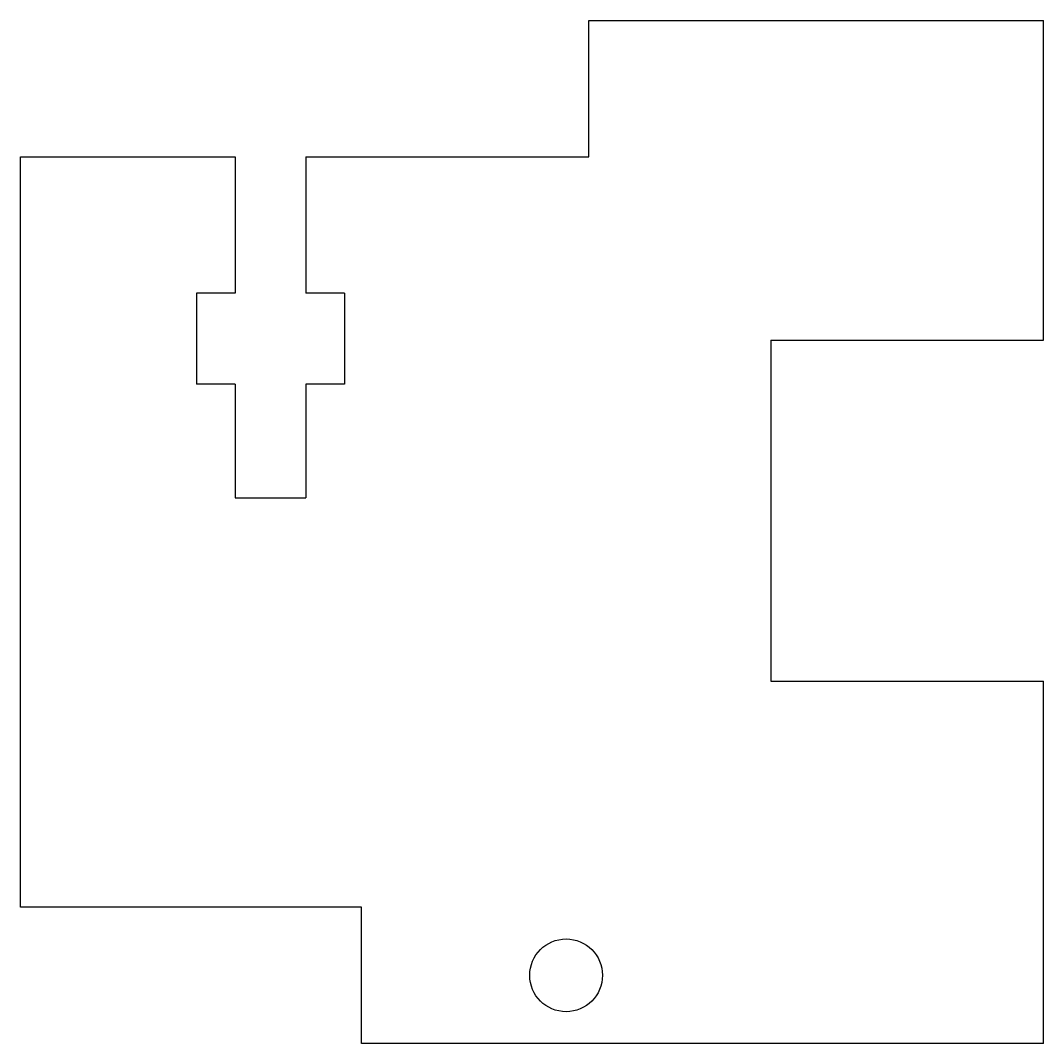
# Model space of a CAD drawing. Extents: x -369 to -324, y 115 to 160.
import ezdxf

# ---------------------------------------------------------------- set-up
doc = ezdxf.new("R2010")
doc.units = 0
doc.header["$MEASUREMENT"] = 0
doc.layers.add('VISIBLE', color=7, linetype='CONTINUOUS')

msp = doc.modelspace()

# ---------------------------------------------------------------- linework, layer by layer
at = {"layer": 'VISIBLE'}
for p, q in [((-344, 160), (-324, 160)), ((-344, 154), (-344, 160)), ((-324, 145.945), (-324, 160)), ((-369, 154), (-359.55, 154)), ((-369, 121), (-369, 154)), ((-359.55, 154), (-359.55, 148)), ((-356.45, 154), (-344, 154)), ((-356.45, 154), (-356.45, 148)), ((-361.25, 148), (-361.25, 144)), ((-359.55, 148), (-361.25, 148)), ((-354.75, 148), (-356.45, 148)), ((-354.75, 148), (-354.75, 144)), ((-336, 145.945), (-336, 130.945)), ((-336, 145.945), (-324, 145.945)), ((-359.55, 144), (-361.25, 144)), ((-359.55, 144), (-359.55, 139)), ((-354.75, 144), (-356.45, 144)), ((-356.45, 144), (-356.45, 139)), ((-359.55, 139), (-356.45, 139)), ((-336, 130.945), (-324, 130.945)), ((-324, 115), (-324, 130.945)), ((-354, 121), (-369, 121)), ((-354, 115), (-354, 121)), ((-324, 115), (-354, 115))]:
    msp.add_line(p, q, dxfattribs=at)
msp.add_circle((-345, 118), 1.6, dxfattribs=at)

doc.saveas('drawing.dxf')
